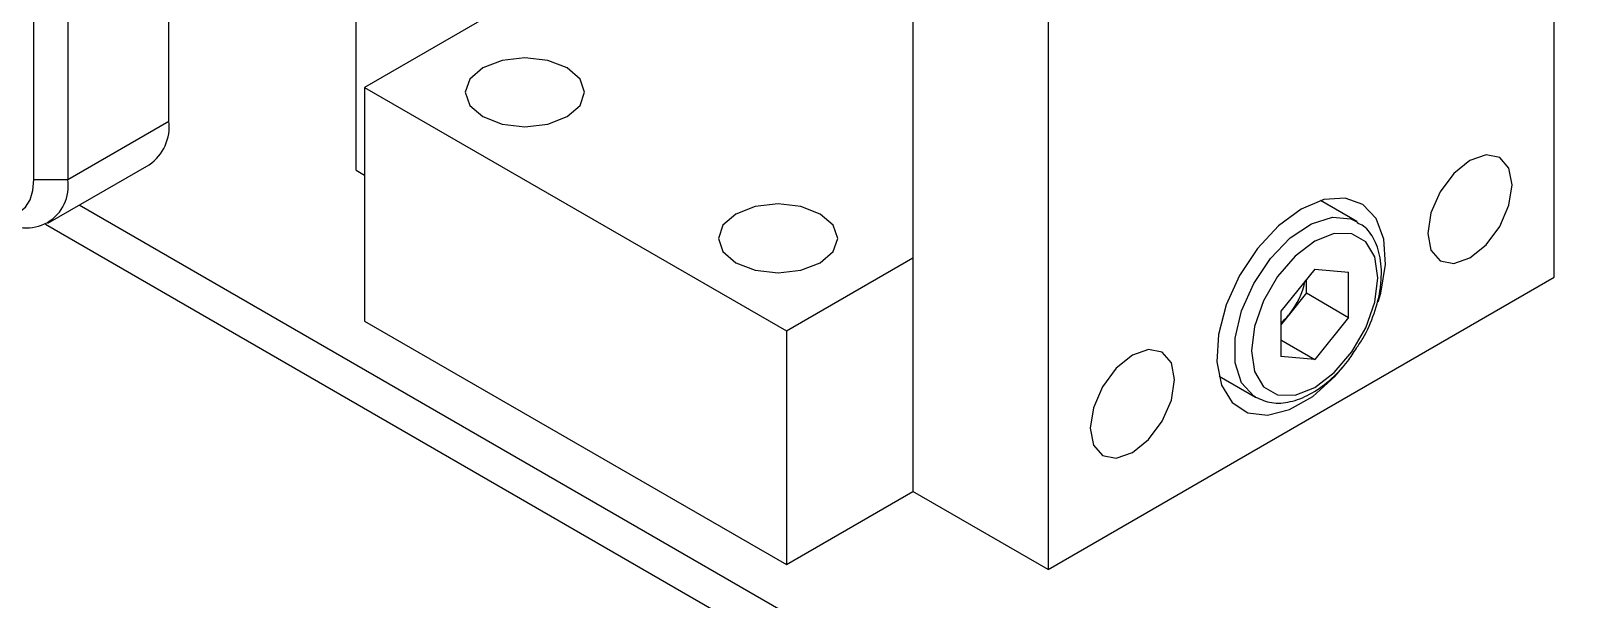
# Model space of a CAD drawing. Header units: millimetres. Extents: x 15 to 1802, y 5 to 899.
# Drawn here: x 251.58 to 283.85, y 184.44 to 196.35 of the extents above; entities that cross this region are included whole.
import ezdxf

# ---------------------------------------------------------------- set-up
doc = ezdxf.new("R2010")
doc.units = ezdxf.units.MM

msp = doc.modelspace()

# ---------------------------------------------------------------- linework, layer by layer
at = {"color": 7, "linetype": 'Continuous', "lineweight": 25}
for p, q in [((254.478, 194.457), (254.478, 226.302)), ((251.65, 193.232), (251.65, 225.077)), ((252.357, 225.077), (252.357, 193.232)), ((283.5, 191.184), (283.5, 217.541)), ((272.894, 211.418), (272.894, 185.061)), ((258.398, 193.429), (258.398, 210.6)), ((270.065, 206.722), (270.065, 186.694)), ((270.065, 201.798), (258.575, 195.165)), ((258.575, 195.165), (258.575, 190.266)), ((258.575, 195.165), (267.414, 190.062)), ((252.357, 193.232), (254.478, 194.457)), ((251.943, 192.317), (254.064, 193.541)), ((258.398, 193.429), (258.575, 193.327)), ((251.65, 193.232), (252.357, 193.232)), ((283.854, 174.652), (252.598, 192.695)), ((279.366, 192.351), (278.601, 192.793)), ((283.147, 174.244), (251.888, 192.289)), ((267.414, 190.062), (270.065, 191.593)), ((272.894, 185.061), (283.5, 191.184)), ((278.48, 191.356), (277.769, 190.472)), ((278.307, 190.856), (278.307, 191.141)), ((278.48, 191.356), (279.191, 191.293)), ((279.191, 190.345), (279.191, 191.293)), ((278.307, 190.856), (277.951, 190.413)), ((278.307, 190.856), (279.191, 190.345)), ((277.769, 190.472), (277.769, 189.525)), ((277.951, 190.413), (277.769, 190.187)), ((258.575, 190.266), (267.414, 185.163)), ((279.191, 190.345), (278.48, 189.461)), ((267.414, 190.062), (267.414, 185.163)), ((277.769, 189.871), (278.48, 189.461)), ((278.48, 189.461), (277.769, 189.525)), ((276.476, 189.112), (277.241, 188.67)), ((267.414, 185.163), (270.065, 186.694)), ((272.894, 185.061), (270.065, 186.694))]:
    msp.add_line(p, q, dxfattribs=at)
at = {"color": 7, "linetype": 'Continuous', "lineweight": 25, "flags": 128}
for points in [[(261.05, 195.573), (260.779, 195.339), (260.684, 195.063), (260.779, 194.787), (261.05, 194.552), (261.455, 194.396), (261.934, 194.341), (262.412, 194.396), (262.818, 194.552), (263.089, 194.787), (263.184, 195.063), (263.089, 195.339), (262.818, 195.573), (262.412, 195.729), (261.934, 195.784), (261.455, 195.729), (261.05, 195.573)], [(281.733, 193.634), (281.394, 193.361), (281.108, 192.974), (280.916, 192.532), (280.849, 192.103), (280.916, 191.751), (281.108, 191.531), (281.394, 191.475), (281.733, 191.592), (282.071, 191.865), (282.358, 192.252), (282.549, 192.694), (282.617, 193.123), (282.549, 193.475), (282.358, 193.696), (282.071, 193.751), (281.733, 193.634)], [(250.731, 192.549), (250.796, 192.524), (250.995, 192.479), (251.178, 192.486), (251.339, 192.546), (251.471, 192.655), (251.569, 192.81), (251.629, 193.005), (251.65, 193.232)], [(266.353, 192.511), (266.082, 192.277), (265.987, 192.001), (266.082, 191.725), (266.353, 191.491), (266.759, 191.335), (267.237, 191.28), (267.715, 191.335), (268.121, 191.491), (268.392, 191.725), (268.487, 192.001), (268.392, 192.277), (268.121, 192.511), (267.715, 192.668), (267.237, 192.723), (266.759, 192.668), (266.353, 192.511)], [(279.81, 190.667), (279.863, 190.85), (279.961, 191.451), (279.928, 191.987), (279.767, 192.417), (279.489, 192.711), (279.116, 192.846), (278.674, 192.813), (278.197, 192.613)], [(278.197, 192.613), (277.72, 192.262), (277.279, 191.786), (276.905, 191.22), (276.628, 190.605), (276.466, 189.988), (276.433, 189.415), (276.531, 188.927), (276.753, 188.561), (277.082, 188.345), (277.493, 188.293), (277.956, 188.411), (278.438, 188.689), (278.901, 189.106), (279.063, 189.293)], [(279.806, 191.174), (279.741, 191.61), (279.553, 191.928), (279.259, 192.097), (278.89, 192.101), (278.48, 191.94), (278.07, 191.628), (277.701, 191.198), (277.407, 190.689), (277.219, 190.154), (277.154, 189.643), (277.219, 189.208), (277.407, 188.89), (277.701, 188.72), (278.07, 188.716), (278.48, 188.878), (278.89, 189.189), (279.259, 189.62), (279.553, 190.128), (279.741, 190.664), (279.806, 191.174)], [(274.662, 189.552), (274.323, 189.279), (274.037, 188.892), (273.845, 188.45), (273.778, 188.021), (273.845, 187.669), (274.037, 187.449), (274.323, 187.393), (274.662, 187.51), (275, 187.783), (275.287, 188.17), (275.478, 188.612), (275.545, 189.041), (275.478, 189.393), (275.287, 189.614), (275, 189.669), (274.662, 189.552)]]:
    msp.add_lwpolyline(points, dxfattribs=at)
at = {"color": 8, "linetype": 'Continuous', "lineweight": 25, "flags": 128}
msp.add_lwpolyline([(277.237, 188.673), (277.202, 188.695), (276.949, 188.976), (276.817, 189.394), (276.817, 189.912), (276.949, 190.482), (277.202, 191.055), (277.552, 191.58), (277.969, 192.009), (278.415, 192.306), (278.852, 192.443), (279.24, 192.408), (279.38, 192.343)], dxfattribs=at)
at = {"color": 7, "linetype": 'Continuous', "lineweight": 25}
for centre, radius, start, end in [((253.498, 194.349), 0.986, 305.0144, 6.2977), ((251.495, 193.092), 0.873, 230.7968, 9.214), ((276.689, 191.444), 1.629, 320.7778, 348.304), ((276.814, 191.319), 1.454, 311.0667, 321.4614)]:
    msp.add_arc(centre, radius, start, end, dxfattribs=at)
for points, knots in [([(279.879, 191.276), (279.876, 191.363), (279.866, 191.616), (279.752, 191.957), (279.571, 192.23), (279.418, 192.303), (279.373, 192.324)], [0, 0, 0, 0, 0.191811, 0.557264, 0.871671, 1, 1, 1, 1]), ([(279.355, 189.7), (279.402, 189.767), (279.559, 189.992), (279.739, 190.43), (279.863, 190.899), (279.874, 191.172), (279.879, 191.276)], [0, 0, 0, 0, 0.1394784, 0.4668111, 0.7957765, 1, 1, 1, 1]), ([(277.237, 188.675), (277.349, 188.626), (277.574, 188.527), (277.972, 188.56), (278.383, 188.715), (278.794, 189.008), (279.134, 189.348), (279.296, 189.606), (279.355, 189.7)], [0, 0, 0, 0, 0.1678731, 0.3384341, 0.5163767, 0.7030052, 0.8918934, 1, 1, 1, 1])]:
    msp.add_open_spline(points, degree=3, knots=knots, dxfattribs=at)

doc.saveas('drawing.dxf')
